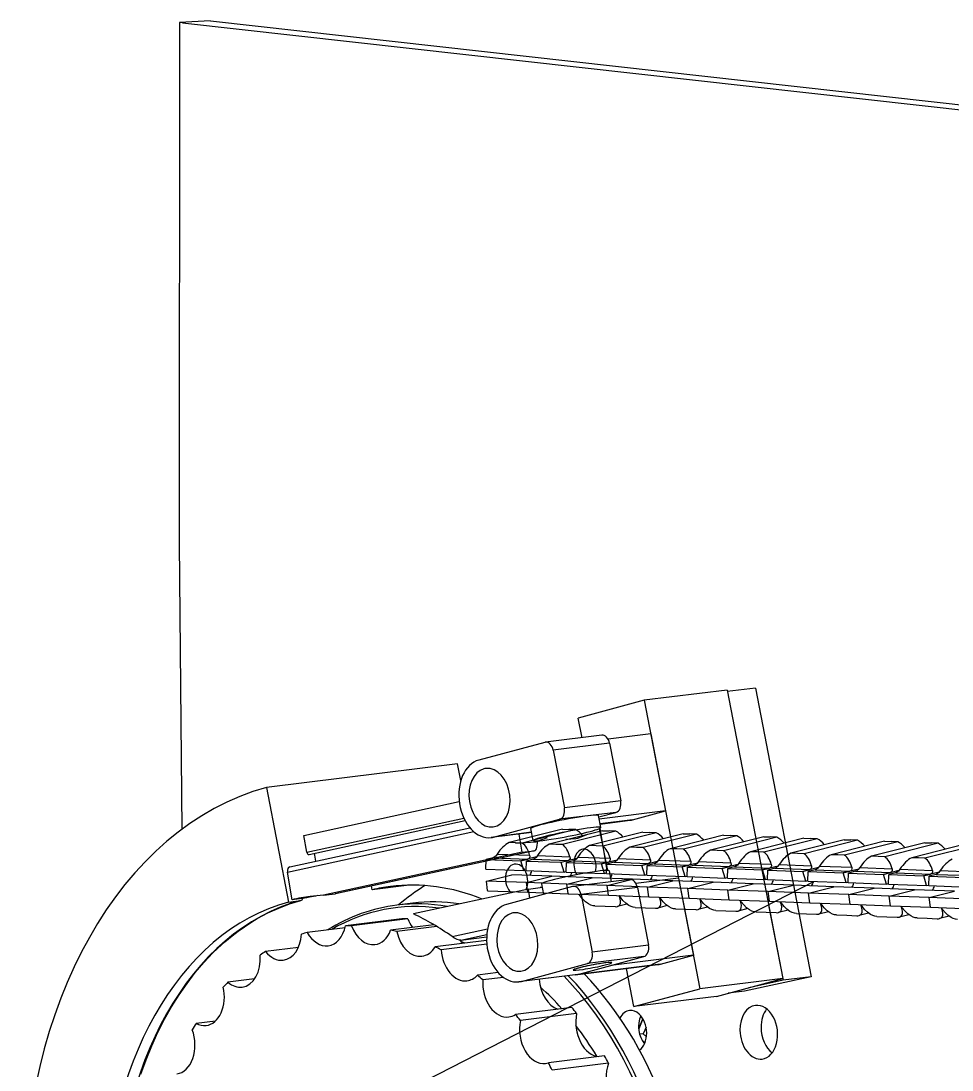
# Model space of a CAD drawing. Header units: millimetres. Extents: x -5505 to 394412, y -8522 to 584759.
# Drawn here: x 296620.9 to 296905.3, y 483780.5 to 484101.2 of the extents above; entities that cross this region are included whole.
import ezdxf

# ---------------------------------------------------------------- set-up
doc = ezdxf.new("R2010")
doc.units = ezdxf.units.MM
doc.linetypes.add('CEN', pattern=[62, 60, -1, 0, -1])
doc.layers.add('지시선', color=1, linetype='CEN', lineweight=20)
doc.styles.add('ROMANS', font='romans.shx')
doc.dimstyles.new('1004', dxfattribs={"dimscale": 50, "dimtxt": 1.8, "dimasz": 1.6, "dimexe": 1.25, "dimexo": 1, "dimtad": 1, "dimtxsty": 'ROMANS', "dimcen": 2.5, "dimclrd": 94, "dimclre": 94, "dimclrt": 151, "dimadec": 0, "dimazin": 0, "dimtfac": 1, "dimtix": 1, "dimtmove": 0, "dimatfit": 3, "dimfxl": 0, "dimarcsym": 0})

# ---------------------------------------------------------------- blocks, each defined once
blk = doc.blocks.new('c3 base')
for p, q in [((25423.451, 15152.995), (25423.268, 14914.344)), ((25437.683, 15153.684), (25423.451, 15152.995)), ((25424.874, 15152.835), (25423.451, 15152.995)), ((25412.196, 14604.578), (25713.861, 14759.437))]:
    blk.add_line(p, q)
at = {"color": 7}
for p, q in [((25424.874, 15152.835), (26404.591, 15043.084)), ((25437.683, 15153.684), (26414.261, 15044.285)), ((25423.268, 14914.344), (25424.486, 14783.273)), ((25674.172, 14847.102), (25699.663, 14714.863)), ((25687.155, 14847.996), (25712.719, 14715.692)), ((25636.301, 14842.399), (25661.792, 14710.16)), ((25550.78, 14813.277), (25463.275, 14802.411)), ((25463.275, 14802.411), (25473.422, 14749.975)), ((25480.411, 14780.518), (25551.524, 14795.962)), ((25481.717, 14772.761), (25553.658, 14788.383)), ((25482.762, 14771.762), (25554.214, 14787.278)), ((25472.848, 14763.722), (25558.206, 14782.207)), ((25473.983, 14766.121), (25556.448, 14783.98)), ((25580.405, 14772.771), (25489.349, 14753.052)), ((25585.797, 14773.441), (25494.741, 14753.722)), ((25585.9, 14773.459), (25494.817, 14753.733)), ((25583.238, 14755.925), (25530.584, 14744.522))]:
    blk.add_line(p, q, dxfattribs=at)
at = {"color": 7, "ltscale": 0.424018}
for p, q in [((25674.172, 14847.102), (25636.301, 14842.399)), ((25658.818, 14725.588), (25620.948, 14720.885)), ((25643.702, 14721.527), (25605.831, 14716.824)), ((25699.663, 14714.863), (25661.792, 14710.16))]:
    blk.add_line(p, q, dxfattribs=at)
at = {"color": 7, "ltscale": 0.143855}
blk.add_line((25687.155, 14847.996), (25674.307, 14846.401), dxfattribs=at)
at = {"color": 7, "ltscale": 0.347826}
for p, q in [((25636.301, 14842.399), (25606.069, 14834.277)), ((25580.047, 14713.622), (25610.28, 14721.744)), ((25631.56, 14702.038), (25661.792, 14710.16))]:
    blk.add_line(p, q, dxfattribs=at)
at = {"color": 7, "ltscale": 0.101947}
blk.add_line((25607.806, 14825.268), (25606.069, 14834.277), dxfattribs=at)
at = {"color": 7, "ltscale": 0.288693}
for p, q in [((25616.816, 14826.386), (25591.032, 14823.185)), ((25633.139, 14756.613), (25607.355, 14753.412))]:
    blk.add_line(p, q, dxfattribs=at)
at = {"color": 7, "ltscale": 0.21877}
for p, q in [((25639.275, 14826.971), (25619.736, 14824.544)), ((25652.021, 14760.852), (25632.481, 14758.425))]:
    blk.add_line(p, q, dxfattribs=at)
at = {"color": 7, "ltscale": 0.399034}
blk.add_line((25639.275, 14826.971), (25646.073, 14791.707), dxfattribs=at)
at = {"color": 7, "ltscale": 0.347827}
blk.add_line((25590.737, 14823.127), (25560.504, 14815.006), dxfattribs=at)
at = {"color": 7, "ltscale": 0.288691}
for p, q in [((25620.394, 14822.733), (25594.61, 14819.531)), ((25629.562, 14760.267), (25603.777, 14757.065))]:
    blk.add_line(p, q, dxfattribs=at)
at = {"color": 7, "ltscale": 0.299276}
for p, q in [((25620.394, 14822.733), (25625.492, 14796.285)), ((25607.355, 14753.412), (25612.453, 14726.964))]:
    blk.add_line(p, q, dxfattribs=at)
at = {"color": 7, "ltscale": 0.299269}
for p, q in [((25594.61, 14819.531), (25599.708, 14793.083)), ((25633.139, 14756.613), (25638.237, 14730.166))]:
    blk.add_line(p, q, dxfattribs=at)
at = {"color": 7, "ltscale": 0.086755}
blk.add_line((25552.264, 14805.612), (25550.78, 14813.277), dxfattribs=at)
at = {"color": 7, "ltscale": 0.288694}
for p, q in [((25625.492, 14796.285), (25599.708, 14793.083)), ((25636.064, 14724.946), (25610.28, 14721.744)), ((25604.651, 14716.593), (25578.866, 14713.391)), ((25603.125, 14701.66), (25577.341, 14698.458)), ((25605.313, 14698.89), (25579.529, 14695.689)), ((25618.134, 14679.467), (25592.35, 14676.265))]:
    blk.add_line(p, q, dxfattribs=at)
at = {"color": 7, "ltscale": 0.340814}
blk.add_line((25646.073, 14791.707), (25615.633, 14787.928), dxfattribs=at)
at = {"color": 7, "ltscale": 0.173914}
for p, q in [((25630.957, 14787.646), (25646.073, 14791.707)), ((25643.702, 14721.527), (25658.818, 14725.588)), ((25605.831, 14716.824), (25620.948, 14720.885))]:
    blk.add_line(p, q, dxfattribs=at)
at = {"color": 7, "ltscale": 0.347829}
for p, q in [((25567.302, 14779.742), (25597.534, 14787.863)), ((25605.831, 14716.824), (25636.064, 14724.946))]:
    blk.add_line(p, q, dxfattribs=at)
at = {"color": 7, "ltscale": 0.28869}
for p, q in [((25623.319, 14791.065), (25597.534, 14787.863)), ((25525.25, 14742.245), (25499.466, 14739.043)), ((25528.032, 14742.324), (25502.248, 14739.122)), ((25638.237, 14730.166), (25612.453, 14726.964)), ((25605.831, 14716.824), (25580.047, 14713.622)), ((25619.939, 14676.188), (25594.155, 14672.986))]:
    blk.add_line(p, q, dxfattribs=at)
at = {"color": 7, "ltscale": 0.062351}
for p, q in [((25616.372, 14784.093), (25615.31, 14789.603)), ((25585.442, 14778.13), (25584.38, 14783.641))]:
    blk.add_line(p, q, dxfattribs=at)
at = {"color": 7, "ltscale": 0.09068}
blk.add_line((25615.437, 14788.948), (25623.319, 14791.065), dxfattribs=at)
at = {"color": 7, "ltscale": 0.166962}
blk.add_line((25630.957, 14787.646), (25616.044, 14785.795), dxfattribs=at)
at = {"color": 7, "ltscale": 0.153566}
blk.add_line((25616.06, 14785.712), (25629.776, 14787.416), dxfattribs=at)
at = {"color": 7, "ltscale": 0.208356}
blk.add_line((25584.73, 14781.821), (25566.121, 14779.511), dxfattribs=at)
at = {"color": 7, "ltscale": 0.194961}
blk.add_line((25584.715, 14781.904), (25567.302, 14779.742), dxfattribs=at)
at = {"color": 7, "ltscale": 0.279817}
for p, q in [((25598.763, 14783.352), (25574.349, 14777.173)), ((25604.833, 14783.125), (25580.42, 14776.946)), ((25617.205, 14782.662), (25592.791, 14776.483)), ((25623.275, 14782.435), (25598.862, 14776.256)), ((25635.647, 14781.972), (25611.233, 14775.793)), ((25654.089, 14781.281), (25629.675, 14775.102)), ((25660.159, 14781.054), (25635.745, 14774.875)), ((25672.53, 14780.591), (25648.117, 14774.412)), ((25678.601, 14780.364), (25654.187, 14774.185)), ((25697.043, 14779.674), (25672.629, 14773.495)), ((25715.485, 14778.984), (25691.071, 14772.805)), ((25727.856, 14778.521), (25703.442, 14772.342)), ((25764.74, 14777.141), (25740.326, 14770.962)), ((25770.81, 14776.913), (25746.397, 14770.734)), ((25783.182, 14776.45), (25758.768, 14770.271))]:
    blk.add_line(p, q, dxfattribs=at)
at = {"color": 7, "ltscale": 0.033748}
for p, q in [((25598.763, 14783.352), (25601.798, 14783.238)), ((25604.833, 14783.125), (25601.798, 14783.238)), ((25617.205, 14782.662), (25620.24, 14782.548)), ((25623.275, 14782.435), (25620.24, 14782.548)), ((25635.647, 14781.972), (25638.682, 14781.858)), ((25641.717, 14781.744), (25638.682, 14781.858)), ((25577.384, 14777.059), (25574.349, 14777.173)), ((25580.42, 14776.946), (25577.384, 14777.059)), ((25654.089, 14781.281), (25657.124, 14781.168)), ((25660.159, 14781.054), (25657.124, 14781.168)), ((25672.53, 14780.591), (25675.566, 14780.478)), ((25678.601, 14780.364), (25675.566, 14780.478)), ((25690.972, 14779.901), (25694.008, 14779.788)), ((25715.485, 14778.984), (25712.449, 14779.097)), ((25727.856, 14778.521), (25730.891, 14778.407)), ((25733.927, 14778.294), (25730.891, 14778.407)), ((25746.298, 14777.831), (25749.333, 14777.717)), ((25752.368, 14777.604), (25749.333, 14777.717)), ((25764.74, 14777.141), (25767.775, 14777.027)), ((25770.81, 14776.913), (25767.775, 14777.027)), ((25595.826, 14776.369), (25592.791, 14776.483)), ((25598.862, 14776.256), (25595.826, 14776.369)), ((25617.303, 14775.565), (25614.268, 14775.679)), ((25632.71, 14774.989), (25629.675, 14775.102)), ((25635.745, 14774.875), (25632.71, 14774.989)), ((25651.152, 14774.299), (25648.117, 14774.412)), ((25654.187, 14774.185), (25651.152, 14774.299)), ((25669.594, 14773.609), (25666.559, 14773.722)), ((25672.629, 14773.495), (25669.594, 14773.609)), ((25688.036, 14772.918), (25685.001, 14773.032)), ((25691.071, 14772.805), (25688.036, 14772.918)), ((25706.478, 14772.228), (25703.442, 14772.342)), ((25724.92, 14771.538), (25721.884, 14771.652)), ((25727.955, 14771.425), (25724.92, 14771.538)), ((25743.361, 14770.848), (25740.326, 14770.962)), ((25746.397, 14770.734), (25743.361, 14770.848)), ((25764.839, 14770.044), (25761.803, 14770.158))]:
    blk.add_line(p, q, dxfattribs=at)
at = {"color": 7, "ltscale": 0.217699}
blk.add_line((25619.531, 14764.438), (25615.823, 14783.677), dxfattribs=at)
at = {"color": 7, "ltscale": 0.218022}
blk.add_line((25619.315, 14764.444), (25616.061, 14783.794), dxfattribs=at)
at = {"color": 7, "ltscale": 0.279816}
for p, q in [((25641.717, 14781.744), (25617.303, 14775.565)), ((25690.972, 14779.901), (25666.559, 14773.722)), ((25709.414, 14779.211), (25685.001, 14773.032)), ((25733.927, 14778.294), (25709.513, 14772.115)), ((25746.298, 14777.831), (25721.884, 14771.652)), ((25752.368, 14777.604), (25727.955, 14771.425)), ((25789.252, 14776.223), (25764.839, 14770.044))]:
    blk.add_line(p, q, dxfattribs=at)
at = {"color": 7, "ltscale": 0.087408}
blk.add_line((25481.717, 14772.761), (25480.411, 14780.518), dxfattribs=at)
at = {"color": 7, "ltscale": 0.05131}
for p, q in [((25577.357, 14776.868), (25581.96, 14777.244)), ((25618.33, 14748.025), (25622.944, 14747.852)), ((25632.157, 14747.507), (25636.772, 14747.335)), ((25650.599, 14746.817), (25655.213, 14746.645)), ((25673.655, 14745.954), (25678.27, 14745.782)), ((25692.097, 14745.264), (25696.712, 14745.092)), ((25724.366, 14744.057), (25728.981, 14743.884))]:
    blk.add_line(p, q, dxfattribs=at)
at = {"color": 7, "ltscale": 0.093959}
blk.add_line((25580.405, 14772.771), (25579.002, 14781.111), dxfattribs=at)
at = {"color": 7, "ltscale": 0.051311}
for p, q in [((25581.96, 14777.244), (25586.563, 14777.62)), ((25600.353, 14778.747), (25604.956, 14779.123)), ((25613.715, 14748.198), (25618.33, 14748.025)), ((25636.772, 14747.335), (25641.386, 14747.162)), ((25655.213, 14746.645), (25659.828, 14746.472)), ((25669.041, 14746.127), (25673.655, 14745.954)), ((25687.482, 14745.437), (25692.097, 14745.264)), ((25705.924, 14744.747), (25710.539, 14744.574)), ((25710.539, 14744.574), (25715.154, 14744.402)), ((25728.981, 14743.884), (25733.596, 14743.711)), ((25742.808, 14743.367), (25747.423, 14743.194)), ((25747.423, 14743.194), (25752.038, 14743.021)), ((25761.25, 14742.676), (25765.865, 14742.504)), ((25765.865, 14742.504), (25770.479, 14742.331))]:
    blk.add_line(p, q, dxfattribs=at)
at = {"color": 7, "ltscale": 0.034028}
blk.add_line((25587.05, 14774.953), (25587.487, 14777.984), dxfattribs=at)
at = {"color": 7, "ltscale": 0.050049}
for p, q in [((25591.817, 14779.399), (25587.612, 14777.783)), ((25628.373, 14748.995), (25624.006, 14747.89)), ((25646.815, 14748.305), (25642.448, 14747.199)), ((25683.698, 14746.924), (25679.332, 14745.819)), ((25702.14, 14746.234), (25697.773, 14745.129)), ((25720.582, 14745.544), (25716.215, 14744.439)), ((25739.024, 14744.854), (25734.657, 14743.749)), ((25757.466, 14744.164), (25753.099, 14743.058)), ((25775.908, 14743.474), (25771.541, 14742.368))]:
    blk.add_line(p, q, dxfattribs=at)
at = {"color": 7, "ltscale": 0.050048}
for p, q in [((25610.21, 14780.902), (25606.006, 14779.286)), ((25665.256, 14747.614), (25660.89, 14746.509))]:
    blk.add_line(p, q, dxfattribs=at)
at = {"color": 7, "ltscale": 0.033749}
for p, q in [((25697.043, 14779.674), (25694.008, 14779.788)), ((25614.268, 14775.679), (25611.233, 14775.793))]:
    blk.add_line(p, q, dxfattribs=at)
at = {"color": 7, "ltscale": 0.03375}
for p, q in [((25709.414, 14779.211), (25712.449, 14779.097)), ((25709.513, 14772.115), (25706.478, 14772.228)), ((25761.803, 14770.158), (25758.768, 14770.271))]:
    blk.add_line(p, q, dxfattribs=at)
at = {"color": 7, "ltscale": 0.040663}
blk.add_line((25485.832, 14768.687), (25485.225, 14772.296), dxfattribs=at)
at = {"color": 7, "ltscale": 0.164678}
for p, q in [((25568.972, 14771.941), (25583.783, 14771.387)), ((25587.414, 14771.251), (25602.224, 14770.697)), ((25642.739, 14769.181), (25657.55, 14768.627)), ((25661.181, 14768.491), (25675.992, 14767.936))]:
    blk.add_line(p, q, dxfattribs=at)
at = {"color": 7, "ltscale": 0.060372}
for p, q in [((25580.405, 14772.771), (25585.797, 14773.441)), ((25489.349, 14753.052), (25494.741, 14753.722)), ((25583.238, 14755.925), (25588.63, 14756.595)), ((25473.422, 14749.975), (25478.814, 14750.644))]:
    blk.add_line(p, q, dxfattribs=at)
at = {"color": 7, "ltscale": 0.048276}
for p, q in [((25563.688, 14765.057), (25563.847, 14769.399)), ((25619.013, 14762.987), (25619.173, 14767.329)), ((25637.455, 14762.297), (25637.615, 14766.639)), ((25655.897, 14761.606), (25656.057, 14765.948)), ((25674.339, 14760.916), (25674.499, 14765.258)), ((25711.223, 14759.536), (25711.382, 14763.878)), ((25729.665, 14758.846), (25729.824, 14763.188)), ((25748.107, 14758.156), (25748.266, 14762.498)), ((25766.548, 14757.466), (25766.708, 14761.807))]:
    blk.add_line(p, q, dxfattribs=at)
at = {"color": 7, "ltscale": 0.03624}
for p, q in [((25567.02, 14770.243), (25563.858, 14769.443)), ((25585.462, 14769.553), (25582.3, 14768.752)), ((25598.238, 14768.156), (25601.4, 14768.956)), ((25616.68, 14767.466), (25619.842, 14768.266)), ((25622.345, 14768.172), (25619.184, 14767.372)), ((25640.787, 14767.482), (25637.625, 14766.682)), ((25672.005, 14765.395), (25675.167, 14766.196)), ((25677.671, 14766.102), (25674.509, 14765.302)), ((25696.113, 14765.412), (25692.951, 14764.612))]:
    blk.add_line(p, q, dxfattribs=at)
at = {"color": 7, "ltscale": 0.177213}
for p, q in [((25563.858, 14769.443), (25579.796, 14768.846)), ((25582.3, 14768.752), (25598.238, 14768.156)), ((25585.462, 14769.553), (25601.4, 14768.956)), ((25603.904, 14768.863), (25619.842, 14768.266)), ((25619.184, 14767.372), (25635.122, 14766.776)), ((25637.625, 14766.682), (25653.563, 14766.086)), ((25659.229, 14766.792), (25675.167, 14766.196)), ((25674.509, 14765.302), (25690.447, 14764.705)), ((25692.951, 14764.612), (25708.889, 14764.015)), ((25711.393, 14763.921), (25727.331, 14763.325)), ((25714.555, 14764.722), (25730.493, 14764.125)), ((25729.835, 14763.231), (25745.773, 14762.635)), ((25732.997, 14764.032), (25748.935, 14763.435)), ((25748.277, 14762.541), (25764.215, 14761.945)), ((25751.439, 14763.341), (25767.377, 14762.745)), ((25769.88, 14762.651), (25785.818, 14762.055)), ((25766.718, 14761.851), (25782.656, 14761.255))]:
    blk.add_line(p, q, dxfattribs=at)
at = {"color": 7, "ltscale": 0.177214}
for p, q in [((25567.02, 14770.243), (25582.958, 14769.646)), ((25600.742, 14768.062), (25616.68, 14767.466)), ((25622.345, 14768.172), (25638.283, 14767.576)), ((25640.787, 14767.482), (25656.725, 14766.886)), ((25656.067, 14765.992), (25672.005, 14765.395)), ((25677.671, 14766.102), (25693.609, 14765.506)), ((25696.113, 14765.412), (25712.051, 14764.815))]:
    blk.add_line(p, q, dxfattribs=at)
at = {"color": 7, "ltscale": 0.036241}
for p, q in [((25579.796, 14768.846), (25582.958, 14769.646)), ((25603.904, 14768.863), (25600.742, 14768.062)), ((25635.122, 14766.776), (25638.283, 14767.576)), ((25653.563, 14766.086), (25656.725, 14766.886)), ((25659.229, 14766.792), (25656.067, 14765.992)), ((25690.447, 14764.705), (25693.609, 14765.506)), ((25708.889, 14764.015), (25712.051, 14764.815)), ((25714.555, 14764.722), (25711.393, 14763.921)), ((25727.331, 14763.325), (25730.493, 14764.125)), ((25751.439, 14763.341), (25748.277, 14762.541)), ((25764.215, 14761.945), (25767.377, 14762.745)), ((25769.88, 14762.651), (25766.718, 14761.851))]:
    blk.add_line(p, q, dxfattribs=at)
at = {"color": 7, "ltscale": 0.081588}
for p, q in [((25586.937, 14770.603), (25579.818, 14768.801)), ((25605.379, 14769.913), (25598.26, 14768.111)), ((25623.821, 14769.223), (25616.702, 14767.421)), ((25642.263, 14768.533), (25635.144, 14766.731)), ((25660.704, 14767.842), (25653.586, 14766.041)), ((25679.146, 14767.152), (25672.028, 14765.351))]:
    blk.add_line(p, q, dxfattribs=at)
at = {"color": 7, "ltscale": 0.05114}
for p, q in [((25581.173, 14764.403), (25579.818, 14768.801)), ((25636.499, 14762.332), (25635.144, 14766.731)), ((25654.941, 14761.642), (25653.586, 14766.041)), ((25673.383, 14760.952), (25672.028, 14765.351)), ((25691.825, 14760.262), (25690.47, 14764.661)), ((25728.709, 14758.882), (25727.353, 14763.28)), ((25747.15, 14758.192), (25745.795, 14762.59)), ((25765.592, 14757.501), (25764.237, 14761.9))]:
    blk.add_line(p, q, dxfattribs=at)
at = {"color": 7, "ltscale": 0.048275}
for p, q in [((25582.13, 14764.367), (25582.289, 14768.709)), ((25600.572, 14763.677), (25600.731, 14768.019)), ((25692.781, 14760.226), (25692.941, 14764.568))]:
    blk.add_line(p, q, dxfattribs=at)
at = {"color": 7, "ltscale": 0.051139}
for p, q in [((25599.615, 14763.713), (25598.26, 14768.111)), ((25618.057, 14763.023), (25616.702, 14767.421)), ((25710.267, 14759.572), (25708.912, 14763.97))]:
    blk.add_line(p, q, dxfattribs=at)
at = {"color": 7, "ltscale": 0.164677}
for p, q in [((25605.856, 14770.561), (25620.666, 14770.007)), ((25624.298, 14769.871), (25639.108, 14769.317)), ((25679.623, 14767.801), (25694.434, 14767.246)), ((25698.065, 14767.11), (25712.876, 14766.556)), ((25734.949, 14765.73), (25749.759, 14765.176)), ((25753.391, 14765.04), (25768.201, 14764.486)), ((25771.833, 14764.35), (25786.643, 14763.796))]:
    blk.add_line(p, q, dxfattribs=at)
at = {"color": 7, "ltscale": 0.142853}
blk.add_line((25474.98, 14751.043), (25472.848, 14763.722), dxfattribs=at)
at = {"color": 7, "ltscale": 0.194421}
for p, q in [((25563.688, 14765.057), (25581.173, 14764.403)), ((25582.13, 14764.367), (25599.615, 14763.713)), ((25637.455, 14762.297), (25654.941, 14761.642)), ((25692.781, 14760.226), (25710.267, 14759.572))]:
    blk.add_line(p, q, dxfattribs=at)
at = {"color": 7, "ltscale": 0.132965}
for p, q in [((25563.964, 14759.557), (25575.565, 14762.493)), ((25619.29, 14757.487), (25630.891, 14760.423)), ((25619.29, 14757.487), (25630.891, 14760.423)), ((25766.825, 14751.966), (25778.426, 14754.902)), ((25766.825, 14751.966), (25778.426, 14754.902))]:
    blk.add_line(p, q, dxfattribs=at)
at = {"color": 7, "ltscale": 0.205053}
for p, q in [((25594.007, 14761.803), (25575.565, 14762.493)), ((25582.406, 14758.867), (25563.964, 14759.557)), ((25600.848, 14758.177), (25582.406, 14758.867)), ((25612.449, 14761.113), (25594.007, 14761.803)), ((25619.29, 14757.487), (25600.848, 14758.177)), ((25630.891, 14760.423), (25612.449, 14761.113)), ((25637.732, 14756.797), (25619.29, 14757.487)), ((25649.333, 14759.733), (25630.891, 14760.423)), ((25667.775, 14759.043), (25649.333, 14759.733)), ((25686.217, 14758.352), (25667.775, 14759.043)), ((25704.659, 14757.662), (25686.217, 14758.352)), ((25656.174, 14756.106), (25637.732, 14756.797)), ((25674.616, 14755.416), (25656.174, 14756.106)), ((25693.058, 14754.726), (25674.616, 14755.416)), ((25729.941, 14753.346), (25711.5, 14754.036)), ((25741.542, 14756.282), (25723.1, 14756.972)), ((25748.383, 14752.656), (25729.941, 14753.346)), ((25759.984, 14755.592), (25741.542, 14756.282)), ((25766.825, 14751.966), (25748.383, 14752.656))]:
    blk.add_line(p, q, dxfattribs=at)
at = {"color": 7, "ltscale": 0.011078}
blk.add_line((25581.173, 14764.403), (25582.14, 14764.647), dxfattribs=at)
at = {"color": 7, "ltscale": 0.011077}
for p, q in [((25599.615, 14763.713), (25600.582, 14763.957)), ((25618.057, 14763.023), (25619.024, 14763.267)), ((25636.499, 14762.332), (25637.466, 14762.577)), ((25654.941, 14761.642), (25655.907, 14761.887)), ((25673.383, 14760.952), (25674.349, 14761.197)), ((25691.825, 14760.262), (25692.791, 14760.507)), ((25710.267, 14759.572), (25711.233, 14759.816)), ((25728.709, 14758.882), (25729.675, 14759.126)), ((25747.15, 14758.192), (25748.117, 14758.436)), ((25765.592, 14757.501), (25766.559, 14757.746))]:
    blk.add_line(p, q, dxfattribs=at)
at = {"color": 7, "ltscale": 0.194422}
for p, q in [((25600.572, 14763.677), (25618.057, 14763.023)), ((25619.013, 14762.987), (25636.499, 14762.332)), ((25655.897, 14761.606), (25673.383, 14760.952)), ((25674.339, 14760.916), (25691.825, 14760.262)), ((25711.223, 14759.536), (25728.709, 14758.882)), ((25729.665, 14758.846), (25747.15, 14758.192)), ((25748.107, 14758.156), (25765.592, 14757.501)), ((25766.548, 14757.466), (25784.034, 14756.811))]:
    blk.add_line(p, q, dxfattribs=at)
at = {"color": 7, "ltscale": 0.056937}
blk.add_line((25620.196, 14764.256), (25621.166, 14759.225), dxfattribs=at)
at = {"color": 7, "ltscale": 0.081587}
for p, q in [((25697.588, 14766.462), (25690.47, 14764.661)), ((25716.03, 14765.772), (25708.912, 14763.97)), ((25752.914, 14764.392), (25745.795, 14762.59))]:
    blk.add_line(p, q, dxfattribs=at)
at = {"color": 7, "ltscale": 0.164679}
blk.add_line((25716.507, 14766.42), (25731.318, 14765.866), dxfattribs=at)
at = {"color": 7, "ltscale": 0.081589}
for p, q in [((25734.472, 14765.082), (25727.353, 14763.28)), ((25771.356, 14763.702), (25764.237, 14761.9))]:
    blk.add_line(p, q, dxfattribs=at)
at = {"color": 7, "ltscale": 0.036239}
for p, q in [((25732.997, 14764.032), (25729.835, 14763.231)), ((25745.773, 14762.635), (25748.935, 14763.435))]:
    blk.add_line(p, q, dxfattribs=at)
at = {"color": 7, "ltscale": 0.188384}
blk.add_line((25528.548, 14757.695), (25511.723, 14755.606), dxfattribs=at)
at = {"color": 7, "ltscale": 0.049085}
for p, q in [((25564.563, 14755.18), (25563.964, 14759.557)), ((25583.005, 14754.49), (25582.406, 14758.867)), ((25583.005, 14754.49), (25582.406, 14758.867)), ((25601.447, 14753.8), (25600.848, 14758.177)), ((25601.447, 14753.8), (25600.848, 14758.177)), ((25619.889, 14753.11), (25619.29, 14757.487)), ((25619.889, 14753.11), (25619.29, 14757.487)), ((25638.331, 14752.42), (25637.732, 14756.797)), ((25638.331, 14752.42), (25637.732, 14756.797)), ((25656.773, 14751.73), (25656.174, 14756.106)), ((25656.773, 14751.73), (25656.174, 14756.106)), ((25693.656, 14750.349), (25693.058, 14754.726)), ((25693.656, 14750.349), (25693.058, 14754.726)), ((25730.54, 14748.969), (25729.941, 14753.346)), ((25730.54, 14748.969), (25729.941, 14753.346)), ((25748.982, 14748.279), (25748.383, 14752.656)), ((25748.982, 14748.279), (25748.383, 14752.656)), ((25767.424, 14747.589), (25766.825, 14751.966)), ((25767.424, 14747.589), (25766.825, 14751.966))]:
    blk.add_line(p, q, dxfattribs=at)
at = {"color": 7, "ltscale": 0.132964}
for p, q in [((25582.406, 14758.867), (25594.007, 14761.803)), ((25582.406, 14758.867), (25594.007, 14761.803)), ((25600.848, 14758.177), (25612.449, 14761.113)), ((25600.848, 14758.177), (25612.449, 14761.113)), ((25637.732, 14756.797), (25649.333, 14759.733)), ((25637.732, 14756.797), (25649.333, 14759.733)), ((25656.174, 14756.106), (25667.775, 14759.043)), ((25656.174, 14756.106), (25667.775, 14759.043)), ((25674.616, 14755.416), (25686.217, 14758.352)), ((25674.616, 14755.416), (25686.217, 14758.352)), ((25693.058, 14754.726), (25704.659, 14757.662)), ((25693.058, 14754.726), (25704.659, 14757.662)), ((25711.5, 14754.036), (25723.1, 14756.972)), ((25711.5, 14754.036), (25723.1, 14756.972)), ((25729.941, 14753.346), (25741.542, 14756.282)), ((25729.941, 14753.346), (25741.542, 14756.282)), ((25748.383, 14752.656), (25759.984, 14755.592)), ((25748.383, 14752.656), (25759.984, 14755.592))]:
    blk.add_line(p, q, dxfattribs=at)
at = {"color": 7, "ltscale": 0.054942}
blk.add_line((25589.266, 14758.295), (25590.201, 14753.439), dxfattribs=at)
at = {"color": 7, "ltscale": 0.399035}
blk.add_line((25652.021, 14760.852), (25658.818, 14725.588), dxfattribs=at)
at = {"color": 7, "ltscale": 0.205054}
for p, q in [((25723.1, 14756.972), (25704.659, 14757.662)), ((25711.5, 14754.036), (25693.058, 14754.726)), ((25778.426, 14754.902), (25759.984, 14755.592)), ((25785.267, 14751.275), (25766.825, 14751.966))]:
    blk.add_line(p, q, dxfattribs=at)
at = {"color": 7, "ltscale": 0.000851982}
blk.add_line((25494.741, 14753.722), (25494.817, 14753.733), dxfattribs=at)
at = {"color": 7, "ltscale": 0.019447}
blk.add_line((25511.723, 14755.606), (25511.432, 14757.332), dxfattribs=at)
at = {"color": 7, "ltscale": 0.205095}
for p, q in [((25564.566, 14755.143), (25583.012, 14754.452)), ((25601.45, 14753.762), (25619.896, 14753.072)), ((25619.892, 14753.072), (25638.338, 14752.382)), ((25675.218, 14751.002), (25693.663, 14750.312)), ((25693.66, 14750.312), (25712.105, 14749.621))]:
    blk.add_line(p, q, dxfattribs=at)
at = {"color": 7, "ltscale": 0.347828}
blk.add_line((25603.482, 14757.008), (25573.25, 14748.885), dxfattribs=at)
at = {"color": 7, "ltscale": 0.205094}
for p, q in [((25583.008, 14754.453), (25601.454, 14753.762)), ((25638.334, 14752.382), (25656.779, 14751.692)), ((25656.776, 14751.692), (25675.221, 14751.002)), ((25712.101, 14749.622), (25730.547, 14748.931)), ((25730.543, 14748.931), (25748.989, 14748.241)), ((25748.985, 14748.241), (25767.431, 14747.551)), ((25767.427, 14747.551), (25785.873, 14746.861))]:
    blk.add_line(p, q, dxfattribs=at)
at = {"color": 7, "ltscale": 0.046964}
blk.add_line((25583.939, 14751.757), (25583.238, 14755.925), dxfattribs=at)
at = {"color": 7, "ltscale": 0.049084}
for p, q in [((25675.214, 14751.039), (25674.616, 14755.416)), ((25675.214, 14751.039), (25674.616, 14755.416)), ((25712.098, 14749.659), (25711.5, 14754.036)), ((25712.098, 14749.659), (25711.5, 14754.036))]:
    blk.add_line(p, q, dxfattribs=at)
at = {"color": 7, "ltscale": 0.075785}
blk.add_line((25481.749, 14751.884), (25474.98, 14751.043), dxfattribs=at)
at = {"color": 7, "ltscale": 0.081194}
blk.add_line((25530.241, 14749.426), (25522.989, 14748.526), dxfattribs=at)
at = {"color": 7, "ltscale": 0.381731}
blk.add_line((25693.309, 14747.822), (25699.827, 14714.091), dxfattribs=at)
at = {"color": 7, "ltscale": 0.19376}
blk.add_line((25499.266, 14738.191), (25481.96, 14736.041), dxfattribs=at)
at = {"color": 7, "ltscale": 0.221418}
blk.add_line((25539.919, 14739.573), (25520.143, 14737.117), dxfattribs=at)
at = {"color": 7, "ltscale": 0.206305}
blk.add_line((25541.359, 14738.703), (25522.933, 14736.415), dxfattribs=at)
at = {"color": 7, "ltscale": 0.185214}
blk.add_line((25548.257, 14734.106), (25564.549, 14737.634), dxfattribs=at)
at = {"color": 7, "ltscale": 0.135374}
blk.add_line((25552.277, 14732.53), (25564.185, 14735.109), dxfattribs=at)
at = {"color": 7, "ltscale": 0.132502}
blk.add_line((25552.277, 14732.53), (25564.111, 14734), dxfattribs=at)
at = {"color": 7, "ltscale": 0.168268}
blk.add_line((25477.878, 14729.159), (25462.849, 14727.293), dxfattribs=at)
at = {"color": 7, "ltscale": 0.263799}
blk.add_line((25564.092, 14732.406), (25540.531, 14729.48), dxfattribs=at)
at = {"color": 7, "ltscale": 0.234761}
blk.add_line((25564.188, 14730.628), (25543.22, 14728.023), dxfattribs=at)
at = {"color": 7, "ltscale": 0.424014}
for p, q in [((25604.651, 14716.593), (25642.521, 14721.296)), ((25669.43, 14706.741), (25631.56, 14702.038))]:
    blk.add_line(p, q, dxfattribs=at)
at = {"color": 7, "ltscale": 0.197777}
blk.add_line((25631.56, 14702.038), (25628.19, 14719.516), dxfattribs=at)
at = {"color": 7, "ltscale": 0.136323}
blk.add_line((25457.825, 14714.722), (25445.65, 14713.211), dxfattribs=at)
at = {"color": 7, "ltscale": 0.107057}
blk.add_line((25569.406, 14717.614), (25559.844, 14716.427), dxfattribs=at)
at = {"color": 7, "ltscale": 0.10563}
blk.add_line((25571.765, 14715.444), (25562.33, 14714.272), dxfattribs=at)
at = {"color": 7, "ltscale": 0.347831}
blk.add_line((25669.43, 14706.741), (25699.663, 14714.863), dxfattribs=at)
at = {"color": 7, "ltscale": 0.347022}
blk.add_line((25712.719, 14715.692), (25682.195, 14709.081), dxfattribs=at)
at = {"color": 7, "ltscale": 0.144344}
blk.add_line((25712.719, 14715.692), (25699.827, 14714.091), dxfattribs=at)
at = {"color": 7, "ltscale": 0.178125}
blk.add_line((25699.827, 14714.091), (25684.159, 14710.698), dxfattribs=at)
at = {"color": 7, "ltscale": 0.08438}
blk.add_line((25682.195, 14709.081), (25674.658, 14708.146), dxfattribs=at)
at = {"color": 7, "ltscale": 0.099129}
blk.add_line((25439.876, 14695.436), (25431.023, 14694.337), dxfattribs=at)
at = {"color": 7, "ltscale": 0.055462}
blk.add_line((25633.739, 14691.867), (25635.668, 14696.471), dxfattribs=at)
at = {"color": 7, "ltscale": 0.055529}
blk.add_line((25635.672, 14696.466), (25633.74, 14691.856), dxfattribs=at)
at = {"color": 7, "ltscale": 0.036569}
blk.add_line((25637.111, 14692.61), (25635.839, 14689.574), dxfattribs=at)
at = {"color": 7, "ltscale": 0.018866}
blk.add_line((25635.839, 14689.574), (25634.154, 14689.365), dxfattribs=at)
at = {"color": 7, "ltscale": 0.022289}
blk.add_line((25636.572, 14685.482), (25635.105, 14686.851), dxfattribs=at)
at = {"color": 7, "ltscale": 0.022281}
blk.add_line((25635.106, 14686.849), (25636.572, 14685.481), dxfattribs=at)
at = {"color": 7, "ltscale": 0.021834}
blk.add_line((25637.276, 14688.233), (25635.839, 14689.574), dxfattribs=at)
at = {"color": 7}
for points in [[(25568.972, 14771.941), (25568.258, 14771.034), (25567.595, 14770.495), (25567.02, 14770.243)], [(25583.783, 14771.387), (25583.832, 14770.675), (25583.652, 14770.151), (25583.269, 14769.774), (25582.958, 14769.646)], [(25587.414, 14771.251), (25586.7, 14770.344), (25586.037, 14769.805), (25585.462, 14769.553)], [(25602.224, 14770.697), (25602.274, 14769.984), (25602.094, 14769.461), (25601.711, 14769.083), (25601.4, 14768.956)], [(25605.856, 14770.561), (25605.142, 14769.654), (25604.479, 14769.115), (25603.904, 14768.863)], [(25620.666, 14770.007), (25620.716, 14769.294), (25620.536, 14768.771), (25620.153, 14768.393), (25619.842, 14768.266)], [(25624.298, 14769.871), (25623.583, 14768.964), (25622.921, 14768.425), (25622.345, 14768.172)], [(25639.108, 14769.317), (25639.158, 14768.604), (25638.978, 14768.081), (25638.595, 14767.703), (25638.283, 14767.576)], [(25642.739, 14769.181), (25642.025, 14768.273), (25641.363, 14767.735), (25640.787, 14767.482)], [(25657.55, 14768.627), (25657.6, 14767.914), (25657.42, 14767.391), (25657.037, 14767.013), (25656.725, 14766.886)], [(25661.181, 14768.491), (25660.467, 14767.583), (25659.805, 14767.045), (25659.229, 14766.792)], [(25675.992, 14767.936), (25676.042, 14767.224), (25675.862, 14766.7), (25675.479, 14766.323), (25675.167, 14766.196)], [(25679.623, 14767.801), (25678.909, 14766.893), (25678.246, 14766.354), (25677.671, 14766.102)], [(25694.434, 14767.246), (25694.483, 14766.534), (25694.303, 14766.01), (25693.921, 14765.633), (25693.609, 14765.506)], [(25698.065, 14767.11), (25697.351, 14766.203), (25696.688, 14765.664), (25696.113, 14765.412)], [(25712.876, 14766.556), (25712.925, 14765.844), (25712.745, 14765.32), (25712.363, 14764.943), (25712.051, 14764.815)], [(25716.507, 14766.42), (25715.793, 14765.513), (25715.13, 14764.974), (25714.555, 14764.722)], [(25731.318, 14765.866), (25731.367, 14765.153), (25731.187, 14764.63), (25730.804, 14764.252), (25730.493, 14764.125)], [(25734.949, 14765.73), (25734.235, 14764.823), (25733.572, 14764.284), (25732.997, 14764.032)], [(25749.759, 14765.176), (25749.809, 14764.463), (25749.629, 14763.94), (25749.246, 14763.562), (25748.935, 14763.435)], [(25753.391, 14765.04), (25752.677, 14764.133), (25752.014, 14763.594), (25751.439, 14763.341)], [(25768.201, 14764.486), (25768.251, 14763.773), (25768.071, 14763.25), (25767.688, 14762.872), (25767.377, 14762.745)], [(25771.833, 14764.35), (25771.118, 14763.442), (25770.456, 14762.904), (25769.88, 14762.651)], [(25613.715, 14748.198), (25612.823, 14748.26), (25611.828, 14748.571), (25610.779, 14749.11), (25609.378, 14750.126), (25608.066, 14751.396), (25606.916, 14752.828), (25606.421, 14753.578)], [(25624.006, 14747.89), (25624.67, 14748.205), (25625.139, 14748.751), (25625.398, 14749.494), (25625.45, 14750.395), (25625.3, 14751.413), (25624.811, 14752.888)], [(25632.157, 14747.507), (25631.265, 14747.57), (25630.27, 14747.88), (25629.22, 14748.42), (25627.82, 14749.436), (25626.508, 14750.706), (25625.358, 14752.138), (25624.863, 14752.888)], [(25405.796, 14671.09), (25408.172, 14677.694), (25410.772, 14684.1), (25413.588, 14690.293), (25416.615, 14696.26), (25419.846, 14701.988), (25423.273, 14707.465), (25426.887, 14712.677), (25430.681, 14717.615), (25434.646, 14722.268), (25438.772, 14726.625), (25440.893, 14728.69), (25444.181, 14731.677), (25447.55, 14734.482), (25450.362, 14736.64), (25453.222, 14738.673), (25456.129, 14740.58), (25459.08, 14742.358), (25463.919, 14744.951), (25468.855, 14747.205), (25473.877, 14749.114), (25478.975, 14750.676)], [(25642.448, 14747.199), (25643.112, 14747.515), (25643.58, 14748.061), (25643.84, 14748.804), (25643.891, 14749.704), (25643.742, 14750.723), (25643.252, 14752.198)], [(25650.599, 14746.817), (25649.707, 14746.879), (25648.712, 14747.19), (25647.662, 14747.729), (25646.262, 14748.745), (25644.95, 14750.016), (25643.8, 14751.448), (25643.305, 14752.198)], [(25660.89, 14746.509), (25661.554, 14746.824), (25662.022, 14747.371), (25662.282, 14748.114), (25662.333, 14749.014), (25662.184, 14750.033), (25661.694, 14751.508)], [(25669.041, 14746.127), (25668.149, 14746.189), (25667.154, 14746.5), (25666.104, 14747.039), (25664.704, 14748.055), (25663.392, 14749.326), (25662.242, 14750.758), (25661.747, 14751.507)], [(25679.332, 14745.819), (25679.996, 14746.134), (25680.464, 14746.68), (25680.724, 14747.423), (25680.775, 14748.324), (25680.626, 14749.343), (25680.136, 14750.818)], [(25687.482, 14745.437), (25686.591, 14745.499), (25685.595, 14745.81), (25684.546, 14746.349), (25683.146, 14747.365), (25681.833, 14748.636), (25680.684, 14750.068), (25680.189, 14750.817)], [(25697.773, 14745.129), (25698.438, 14745.444), (25698.906, 14745.99), (25699.166, 14746.733), (25699.217, 14747.634), (25699.067, 14748.652), (25698.578, 14750.127)], [(25705.924, 14744.747), (25705.033, 14744.809), (25704.037, 14745.12), (25702.988, 14745.659), (25701.588, 14746.675), (25700.275, 14747.945), (25699.126, 14749.378), (25698.631, 14750.127)], [(25716.215, 14744.439), (25716.88, 14744.754), (25717.348, 14745.3), (25717.608, 14746.043), (25717.659, 14746.944), (25717.509, 14747.962), (25717.02, 14749.437)], [(25724.366, 14744.057), (25723.474, 14744.119), (25722.479, 14744.43), (25721.43, 14744.969), (25720.03, 14745.985), (25718.717, 14747.255), (25717.568, 14748.688), (25717.072, 14749.437)], [(25734.657, 14743.749), (25735.322, 14744.064), (25735.79, 14744.61), (25736.05, 14745.353), (25736.101, 14746.254), (25735.951, 14747.272), (25735.462, 14748.747)], [(25742.808, 14743.367), (25741.916, 14743.429), (25740.921, 14743.74), (25739.872, 14744.279), (25738.472, 14745.295), (25737.159, 14746.565), (25736.009, 14747.997), (25735.514, 14748.747)], [(25753.099, 14743.059), (25753.764, 14743.374), (25754.232, 14743.92), (25754.492, 14744.663), (25754.543, 14745.564), (25754.393, 14746.582), (25753.904, 14748.057)], [(25761.25, 14742.676), (25760.358, 14742.739), (25759.363, 14743.049), (25758.314, 14743.589), (25756.913, 14744.604), (25755.601, 14745.875), (25754.451, 14747.307), (25753.956, 14748.057)], [(25771.541, 14742.368), (25772.205, 14742.684), (25772.674, 14743.23), (25772.933, 14743.973), (25772.985, 14744.873), (25772.835, 14745.892), (25772.346, 14747.367)], [(25779.692, 14741.986), (25778.8, 14742.048), (25777.805, 14742.359), (25776.756, 14742.898), (25775.355, 14743.914), (25774.043, 14745.185), (25772.893, 14746.617), (25772.398, 14747.367)], [(25552.277, 14732.53), (25551.62, 14732.563), (25550.59, 14732.854), (25549.135, 14733.544), (25548.257, 14734.106)]]:
    blk.add_lwpolyline(points, dxfattribs=at)
for centre, radius, start, end in [((25586.677, 14780.383), 2.765, 267.63661, 289.78635), ((25605.07, 14781.887), 2.765, 267.63661, 289.78635), ((25500.188, 14673.111), 80.901, 99.58641, 102.23523), ((25478.671, 14751.801), 1.166, 277.06612, 285.11294), ((25500.945, 14669.521), 84.57, 102.22154, 103.11992), ((25623.386, 14750.582), 2.765, 260.82069, 282.97043), ((25641.828, 14749.892), 2.765, 260.82069, 282.97043), ((25660.269, 14749.202), 2.765, 260.82069, 282.97043), ((25678.711, 14748.512), 2.765, 260.82069, 282.97043), ((25697.153, 14747.822), 2.765, 260.82069, 282.97043), ((25715.595, 14747.132), 2.765, 260.82069, 282.97043), ((25734.037, 14746.442), 2.765, 260.82069, 282.97043), ((25752.479, 14745.752), 2.765, 260.82069, 282.97043), ((25770.921, 14745.061), 2.765, 260.82069, 282.97043)]:
    blk.add_arc(centre, radius, start, end, dxfattribs=at)
for centre, major_axis, ratio, start_param, end_param in [((25617.371, 14821.921), (-0.555, 4.466), 0.6921744, 4.8088493, 6.2831798), ((25591.586, 14818.719), (-0.555, 4.466), 0.6921744, 6.2831798, 6.3796458), ((25591.586, 14818.719), (-0.555, 4.466), 0.6921744, 4.8088493, 6.2831798), ((25563.903, 14797.374), (-2.218, 17.863), 0.6921744, 0.0964604, 3.1415873), ((25565.415, 14797.78), (-1.664, 13.397), 0.6921744, 0.0964604, 3.1415873), ((25565.415, 14797.78), (-1.664, 13.397), 0.6921744, 0.0964604, 3.1415873), ((25565.415, 14797.78), (-1.664, 13.397), 0.6921744, 6.2831798, 6.3796458), ((25565.415, 14797.78), (-1.664, 13.397), 0.6921744, 6.2831798, 6.3796458), ((25565.415, 14797.78), (-1.664, 13.397), 0.6921744, 3.1415873, 6.2831798), ((25565.415, 14797.78), (-1.664, 13.397), 0.6921744, 3.1415873, 6.2831798), ((25504.85, 14587.564), (27.035, -217.703), 0.6921744, 3.2390842, 4.5480809), ((25622.469, 14795.473), (-0.555, 4.466), 0.6921744, 3.2380531, 4.8088493), ((25596.685, 14792.272), (-0.555, 4.466), 0.6921744, 3.2380531, 4.8088493), ((25599.845, 14786.621), (15.465, 2.981), 0.0695105, 0, 3.1415927), ((25627.558, 14805.278), (-2.218, 17.863), 0.6921744, 3.1415873, 3.2380531), ((25600.907, 14781.112), (15.465, 2.981), 0.0695105, 0, 3.1415927), ((25600.907, 14781.112), (15.465, 2.981), 0.0695105, 4.3693161, 6.2831855), ((25603.64, 14769.774), (-3.566, 14.091), 0.6191407, 5.3946624, 5.7681308), ((25622.082, 14769.084), (-3.566, 14.091), 0.6191407, 5.3946624, 5.7681308), ((25640.523, 14768.394), (-3.566, 14.091), 0.6191407, 5.3946624, 5.7681308), ((25563.903, 14797.374), (-2.218, 17.863), 0.6921744, 3.1415873, 3.2380531), ((25574.654, 14762.442), (-4.045, -15.309), 0.5731691, 3.6050639, 4.2022119), ((25574.657, 14762.442), (-4.041, -15.309), 0.5732109, 2.3368659, 2.9340141), ((25600.907, 14781.112), (15.465, 2.981), 0.0695105, 3.1415927, 4.3693161), ((25658.965, 14767.704), (-3.566, 14.091), 0.6191407, 5.3946624, 5.7681308), ((25677.407, 14767.014), (-3.566, 14.091), 0.6191407, 5.3946624, 5.7681308), ((25695.849, 14766.324), (-3.566, 14.091), 0.6191407, 5.3946624, 5.7681308), ((25714.291, 14765.634), (-3.566, 14.091), 0.6191407, 5.3946624, 5.7681308), ((25732.733, 14764.943), (-3.566, 14.091), 0.6191407, 5.3946624, 5.7681308), ((25751.175, 14764.253), (-3.566, 14.091), 0.6191407, 5.3946624, 5.7681308), ((25769.617, 14763.563), (-3.566, 14.091), 0.6191407, 5.3946624, 5.7681308), ((25482.523, 14772.861), (0.239, -1.099), 0.7203173, 4.6472664, 6.2832794), ((25585.424, 14775.657), (0.476, -2.199), 0.7203352, 6.2184753, 6.283185), ((25585.424, 14775.657), (0.476, -2.199), 0.7203352, 6.283185, 7.3768611), ((25593.096, 14761.752), (-4.045, -15.309), 0.5731691, 3.6050639, 4.2022119), ((25593.099, 14761.752), (-4.041, -15.309), 0.5732109, 2.3368659, 2.9340141), ((25609.107, 14766.863), (-0.901, 7.257), 0.6921744, 6.2830849, 8.4103737), ((25611.538, 14761.062), (-4.045, -15.309), 0.5731691, 3.6050639, 4.2022119), ((25609.107, 14766.863), (-0.901, 7.257), 0.6921744, 4.2135282, 6.2830849), ((25611.541, 14761.062), (-4.041, -15.309), 0.5732109, 2.3368659, 2.9340141), ((25629.98, 14760.372), (-4.045, -15.309), 0.5731691, 3.6050639, 4.2022119), ((25629.983, 14760.372), (-4.041, -15.309), 0.5732109, 2.3368659, 2.9340141), ((25648.421, 14759.682), (-4.045, -15.309), 0.5731691, 3.6050639, 4.2022119), ((25648.424, 14759.682), (-4.041, -15.309), 0.5732109, 2.3368659, 2.9340141), ((25666.863, 14758.992), (-4.045, -15.309), 0.5731691, 3.6050639, 4.2022119), ((25666.866, 14758.992), (-4.041, -15.309), 0.5732109, 2.3368659, 2.9340141), ((25685.305, 14758.302), (-4.045, -15.309), 0.5731691, 3.6050639, 4.2022119), ((25685.308, 14758.301), (-4.041, -15.309), 0.5732109, 2.3368659, 2.9340141), ((25703.747, 14757.611), (-4.045, -15.309), 0.5731691, 3.6050639, 4.2022119), ((25703.75, 14757.611), (-4.041, -15.309), 0.5732109, 2.3368659, 2.9340141), ((25572.808, 14761.971), (-3.566, 14.091), 0.6191407, 0.8639833, 0.8675619), ((25577.838, 14760.091), (-0.901, 7.257), 0.6921744, 0.062187, 2.4290507), ((25577.838, 14760.091), (-0.901, 7.257), 0.6921744, 6.2830849, 6.3453722), ((25577.838, 14760.091), (-0.901, 7.257), 0.6921744, 3.9781451, 6.2830849), ((25572.808, 14761.971), (-3.566, 14.091), 0.6191407, 5.0563521, 5.0599308), ((25591.25, 14761.281), (-3.566, 14.091), 0.6191407, 0.8639833, 0.8675619), ((25591.25, 14761.281), (-3.566, 14.091), 0.6191407, 5.0563521, 5.0599308), ((25609.692, 14760.591), (-3.566, 14.091), 0.6191407, 0.8639833, 0.8675619), ((25609.692, 14760.591), (-3.566, 14.091), 0.6191407, 5.0563521, 5.0599308), ((25628.134, 14759.901), (-3.566, 14.091), 0.6191407, 0.8639833, 0.8675619), ((25722.189, 14756.921), (-4.045, -15.309), 0.5731691, 3.6050639, 4.2022119), ((25722.192, 14756.921), (-4.041, -15.309), 0.5732109, 2.3368659, 2.9340141), ((25740.631, 14756.231), (-4.045, -15.309), 0.5731691, 3.6050639, 4.2022119), ((25740.634, 14756.231), (-4.041, -15.309), 0.5732109, 2.3368659, 2.9340141), ((25759.073, 14755.541), (-4.045, -15.309), 0.5731691, 3.6050639, 4.2022119), ((25759.076, 14755.541), (-4.041, -15.309), 0.5732109, 2.3368659, 2.9340141), ((25777.515, 14754.851), (-4.045, -15.309), 0.5731691, 3.6050639, 4.2022119), ((25474.459, 14763.922), (0.476, -2.199), 0.7203352, 3.1416879, 4.6476789), ((25579.859, 14766.435), (-0.252, -6.745), 0.772644, 0.9181742, 1.2729009), ((25604.731, 14761.276), (-15.465, -2.981), 0.0695105, 3.1415048, 5.5163598), ((25598.301, 14765.744), (-0.252, -6.745), 0.772644, 0.9181742, 1.2729009), ((25598.301, 14765.744), (-0.252, -6.745), 0.772644, 0.9181742, 1.2729009), ((25616.743, 14765.054), (-0.252, -6.745), 0.772644, 0.9181742, 1.2729009), ((25616.743, 14765.054), (-0.252, -6.745), 0.772644, 0.9181742, 1.2729009), ((25628.134, 14759.901), (-3.566, 14.091), 0.6191407, 5.0563521, 5.0599308), ((25646.576, 14759.21), (-3.566, 14.091), 0.6191407, 0.8639833, 0.8675619), ((25646.576, 14759.21), (-3.566, 14.091), 0.6191407, 5.0563521, 5.0599308), ((25665.017, 14758.52), (-3.566, 14.091), 0.6191407, 0.8639833, 0.8675619), ((25665.017, 14758.52), (-3.566, 14.091), 0.6191407, 5.0563521, 5.0599308), ((25683.459, 14757.83), (-3.566, 14.091), 0.6191407, 0.8639833, 0.8675619), ((25683.459, 14757.83), (-3.566, 14.091), 0.6191407, 5.0563521, 5.0599308), ((25701.901, 14757.14), (-3.566, 14.091), 0.6191407, 0.8639833, 0.8675619), ((25701.901, 14757.14), (-3.566, 14.091), 0.6191407, 5.0563521, 5.0599308), ((25720.343, 14756.45), (-3.566, 14.091), 0.6191407, 0.8639833, 0.8675619), ((25720.343, 14756.45), (-3.566, 14.091), 0.6191407, 5.0563521, 5.0599308), ((25738.785, 14755.76), (-3.566, 14.091), 0.6191407, 0.8639833, 0.8675619), ((25738.785, 14755.76), (-3.566, 14.091), 0.6191407, 5.0563521, 5.0599308), ((25757.227, 14755.07), (-3.566, 14.091), 0.6191407, 0.8639833, 0.8675619), ((25540.599, 14591.867), (-20.519, 165.231), 0.6921744, 5.9195795, 6.2831898), ((25592.355, 14598.43), (21.324, -171.715), 0.6921744, 3.4510608, 3.5685441), ((25604.731, 14761.276), (-15.465, -2.981), 0.0695105, 5.5163598, 6.2830973), ((25630.116, 14755.801), (-0.555, 4.466), 0.6921744, 4.8088493, 6.2831798), ((25635.185, 14764.364), (-0.252, -6.745), 0.772644, 0.9181742, 1.2729009), ((25635.185, 14764.364), (-0.252, -6.745), 0.772644, 0.9181742, 1.2729009), ((25653.627, 14763.674), (-0.252, -6.745), 0.772644, 0.9181742, 1.2729009), ((25653.627, 14763.674), (-0.252, -6.745), 0.772644, 0.9181742, 1.2729009), ((25672.069, 14762.984), (-0.252, -6.745), 0.772644, 0.9181742, 1.2729009), ((25672.069, 14762.984), (-0.252, -6.745), 0.772644, 0.9181742, 1.2729009), ((25690.511, 14762.294), (-0.252, -6.745), 0.772644, 0.9181742, 1.2729009), ((25690.511, 14762.294), (-0.252, -6.745), 0.772644, 0.9181742, 1.2729009), ((25708.952, 14761.604), (-0.252, -6.745), 0.772644, 0.9181742, 1.2729009), ((25708.952, 14761.604), (-0.252, -6.745), 0.772644, 0.9181742, 1.2729009), ((25727.394, 14760.913), (-0.252, -6.745), 0.772644, 0.9181742, 1.2729009), ((25727.394, 14760.913), (-0.252, -6.745), 0.772644, 0.9181742, 1.2729009), ((25745.836, 14760.223), (-0.252, -6.745), 0.772644, 0.9181742, 1.2729009), ((25745.836, 14760.223), (-0.252, -6.745), 0.772644, 0.9181742, 1.2729009), ((25757.227, 14755.07), (-3.566, 14.091), 0.6191407, 5.0563521, 5.0599308), ((25775.669, 14754.379), (-3.566, 14.091), 0.6191407, 0.8639833, 0.8675619), ((25503.856, 14587.305), (20.519, -165.231), 0.6921744, 3.0892453, 3.1415906), ((25540.599, 14591.867), (-20.519, 165.231), 0.6921744, 0.0000044, 0.0736234), ((25568.903, 14754.499), (-1.656, 6.544), 0.6191407, 1.3123056, 1.3179879), ((25587.345, 14753.809), (-1.656, 6.544), 0.6191407, 1.3123056, 1.3179879), ((25578.807, 14754.128), (-1.656, 6.544), 0.6191407, 4.605926, 4.6116085), ((25589.003, 14754.378), (0.476, -2.199), 0.7203352, 2.4468417, 3.0768824), ((25605.787, 14753.119), (-1.656, 6.544), 0.6191407, 1.3123056, 1.3179879), ((25597.249, 14753.438), (-1.656, 6.544), 0.6191407, 4.605926, 4.6116085), ((25604.332, 14752.599), (-0.555, 4.466), 0.6921744, 6.2831798, 6.3796458), ((25604.332, 14752.599), (-0.555, 4.466), 0.6921744, 4.8088493, 6.2831798), ((25624.229, 14752.428), (-1.656, 6.544), 0.6191407, 1.3123056, 1.3179879), ((25615.691, 14752.748), (-1.656, 6.544), 0.6191407, 4.605926, 4.6116085), ((25764.278, 14759.533), (-0.252, -6.745), 0.772644, 0.9181742, 1.2729009), ((25764.278, 14759.533), (-0.252, -6.745), 0.772644, 0.9181742, 1.2729009), ((25504.85, 14587.564), (20.437, -164.57), 0.6921744, 3.2390842, 4.5480809), ((25510.242, 14588.233), (-20.437, 164.57), 0.6921744, 0.0974915, 1.4064884), ((25503.856, 14587.305), (20.519, -165.231), 0.6921744, 3.1415906, 3.2152162), ((25478.388, 14752.848), (0.587, -2.171), 0.7183759, 0.0000916, 0.8106326), ((25542.398, 14592.226), (-19.41, 156.299), 0.6921744, 6.2831731, 6.5895), ((25541.592, 14592.126), (-19.271, 155.183), 0.6921744, 6.0974169, 6.5658379), ((25542.398, 14592.226), (-19.41, 156.299), 0.6921744, 6.0723367, 6.2831731), ((25549.65, 14593.127), (-19.41, 156.299), 0.6921744, 6.0882373, 6.2831731), ((25576.648, 14731.253), (-2.218, 17.863), 0.6921744, 0.0964604, 3.1415873), ((25642.671, 14751.738), (-1.656, 6.544), 0.6191407, 1.3123056, 1.3179879), ((25634.133, 14752.058), (-1.656, 6.544), 0.6191407, 4.605926, 4.6116085), ((25652.575, 14751.368), (-1.656, 6.544), 0.6191407, 4.605926, 4.6116085), ((25661.113, 14751.048), (-1.656, 6.544), 0.6191407, 1.3123056, 1.3179879), ((25679.555, 14750.358), (-1.656, 6.544), 0.6191407, 1.3123056, 1.3179879), ((25671.017, 14750.677), (-1.656, 6.544), 0.6191407, 4.605926, 4.6116085), ((25697.996, 14749.668), (-1.656, 6.544), 0.6191407, 1.3123056, 1.3179879), ((25689.459, 14749.987), (-1.656, 6.544), 0.6191407, 4.605926, 4.6116085), ((25716.438, 14748.978), (-1.656, 6.544), 0.6191407, 1.3123056, 1.3179879), ((25707.901, 14749.297), (-1.656, 6.544), 0.6191407, 4.605926, 4.6116085), ((25734.88, 14748.288), (-1.656, 6.544), 0.6191407, 1.3123056, 1.3179879), ((25726.343, 14748.607), (-1.656, 6.544), 0.6191407, 4.605926, 4.6116085), ((25753.322, 14747.597), (-1.656, 6.544), 0.6191407, 1.3123056, 1.3179879), ((25744.784, 14747.917), (-1.656, 6.544), 0.6191407, 4.605926, 4.6116085), ((25503.856, 14587.305), (20.519, -165.231), 0.6921744, 2.5719728, 2.731966), ((25578.16, 14731.66), (-1.664, 13.397), 0.6921744, 0.0964604, 3.1415873), ((25578.16, 14731.66), (-1.664, 13.397), 0.6921744, 0.0964604, 3.1415873), ((25578.16, 14731.66), (-1.664, 13.397), 0.6921744, 6.2831798, 6.3796458), ((25578.16, 14731.66), (-1.664, 13.397), 0.6921744, 6.2831798, 6.3796458), ((25578.16, 14731.66), (-1.664, 13.397), 0.6921744, 3.1415873, 6.2831798), ((25578.16, 14731.66), (-1.664, 13.397), 0.6921744, 3.1415873, 6.2831798), ((25771.764, 14746.907), (-1.656, 6.544), 0.6191407, 1.3123056, 1.3179879), ((25763.226, 14747.227), (-1.656, 6.544), 0.6191407, 4.605926, 4.6116085), ((25489.719, 14744.313), (-1.791, 14.424), 0.6921744, 3.1415927, 4.254108), ((25512.585, 14588.524), (-18.633, 150.047), 0.6921744, 6.2037845, 6.23032), ((25511.132, 14744.916), (-1.791, 14.424), 0.6921744, 1.8968112, 3.141593), ((25538.369, 14591.726), (-18.633, 150.047), 0.6921744, 6.2037845, 6.23032), ((25536.917, 14748.118), (-1.791, 14.424), 0.6921744, 1.8968112, 2.2254102), ((25469.184, 14737.723), (-1.791, 14.424), 0.6921744, 3.1415925, 4.4504576), ((25512.585, 14588.524), (-18.633, 150.047), 0.6921744, 0.1169486, 0.1434844), ((25489.719, 14744.313), (-1.791, 14.424), 0.6921744, 2.0931609, 3.1415927), ((25511.132, 14744.916), (-1.791, 14.424), 0.6921744, 3.141593, 4.0577583), ((25512.585, 14588.524), (-18.633, 150.047), 0.6921744, 6.0074348, 6.0339704), ((25532.602, 14739.509), (-1.791, 14.424), 0.6921744, 1.7004617, 3.1415923), ((25532.602, 14739.509), (-1.791, 14.424), 0.6921744, 3.1415923, 3.8614087), ((25512.585, 14588.524), (-18.633, 150.047), 0.6921744, 5.8110852, 5.8376212), ((25558.386, 14742.711), (-1.791, 14.424), 0.6921744, 2.2649181, 2.4217911), ((25541.592, 14592.126), (-17.619, 141.875), 0.6921744, 5.9799023, 5.9950342), ((25635.214, 14729.354), (-0.555, 4.466), 0.6921744, 3.2380531, 4.8088493), ((25450.318, 14725.399), (-1.791, 14.424), 0.6921744, 3.1417093, 4.6468072), ((25512.585, 14588.524), (-18.633, 150.047), 0.6921744, 0.3132981, 0.3398339), ((25469.184, 14737.723), (-1.791, 14.424), 0.6921744, 2.2895103, 3.1415925), ((25553.302, 14728.3), (-1.791, 14.424), 0.6921744, 1.5041121, 3.1415927), ((25609.43, 14726.151), (-0.555, 4.466), 0.6921744, 3.2380531, 4.8088493), ((25612.59, 14720.502), (-8.837, -1.703), 0.0695105, 3.9455636, 6.2830973), ((25612.59, 14720.502), (-8.837, -1.703), 0.0695105, 5.5163598, 6.2830973), ((25612.59, 14720.502), (-8.837, -1.703), 0.0695105, 6.2830973, 9.4246902), ((25612.59, 14720.502), (-8.837, -1.703), 0.0695105, 6.2830973, 9.4246902), ((25612.59, 14720.502), (-8.837, -1.703), 0.0695105, 3.1415048, 5.5163598), ((25612.59, 14720.502), (-8.837, -1.703), 0.0695105, 3.1415048, 3.9455636), ((25640.303, 14739.159), (-2.218, 17.863), 0.6921744, 3.1415873, 3.2380531), ((25541.592, 14592.126), (-19.271, 155.183), 0.6921744, 2.8783789, 5.5457373), ((25553.302, 14728.3), (-1.791, 14.424), 0.6921744, 3.1415927, 3.6650593), ((25512.585, 14588.524), (-18.633, 150.047), 0.6921744, 5.6147356, 5.6412716), ((25542.398, 14592.226), (-19.41, 156.299), 0.6921744, 3.1415806, 5.5379081), ((25572.437, 14711.719), (-1.791, 14.424), 0.6921744, 1.3077626, 3.1415927), ((25598.221, 14714.921), (-1.791, 14.424), 0.6921744, 1.511127, 2.8147376), ((25602.433, 14734.456), (-2.218, 17.863), 0.6921744, 3.1415873, 3.2380531), ((25602.433, 14734.456), (-2.218, 17.863), 0.6921744, 3.1415873, 3.2380531), ((25549.65, 14593.127), (-19.41, 156.299), 0.6921744, 4.9993067, 5.5379081), ((25433.844, 14707.815), (-1.791, 14.424), 0.6921744, 3.141593, 4.8431563), ((25512.585, 14588.524), (-18.633, 150.047), 0.6921744, 0.5096476, 0.5361834), ((25450.318, 14725.399), (-1.791, 14.424), 0.6921744, 2.4858599, 3.1417093), ((25576.648, 14731.253), (-2.218, 17.863), 0.6921744, 3.1415873, 3.2380531), ((25541.592, 14592.126), (-17.619, 141.875), 0.6921744, 5.4980273, 5.61303), ((25538.369, 14591.726), (-18.633, 150.047), 0.6921744, 5.418386, 5.444922), ((25630.708, 14690.775), (-1.178, 9.489), 0.6921744, 6.2831831, 7.0876093), ((25630.708, 14690.775), (-1.178, 9.489), 0.6921744, 5.5952787, 6.2831831), ((25688.744, 14690.298), (-1.525, 12.281), 0.6921744, 6.2830691, 7.6896739), ((25688.744, 14690.298), (-1.525, 12.281), 0.6921744, 3.1414764, 6.2830691), ((25698.413, 14691.498), (-1.525, 12.281), 0.6921744, 0.604983, 1.4064884), ((25572.437, 14711.719), (-1.791, 14.424), 0.6921744, 3.1415927, 3.4687097), ((25512.585, 14588.524), (-18.633, 150.047), 0.6921744, 5.418386, 5.444922), ((25589.272, 14690.404), (-1.791, 14.424), 0.6921744, 1.1114131, 3.1415665), ((25615.056, 14693.606), (-1.791, 14.424), 0.6921744, 1.1114131, 3.0111439), ((25640.377, 14691.976), (-1.178, 9.489), 0.6921744, 0.8270514, 2.3142962), ((25630.708, 14690.775), (-1.178, 9.489), 0.6921744, 3.490752, 5.5952787), ((25420.396, 14685.648), (-1.791, 14.424), 0.6921744, 3.1415126, 5.039506), ((25512.585, 14588.524), (-18.633, 150.047), 0.6921744, 0.7059972, 0.732533), ((25433.844, 14707.815), (-1.791, 14.424), 0.6921744, 2.6822095, 3.141593), ((25541.592, 14592.126), (-17.619, 141.875), 0.6921744, 5.2852039, 5.4172997), ((25688.744, 14690.298), (-1.525, 12.281), 0.6921744, 1.4064884, 3.1414764), ((25698.413, 14691.498), (-1.525, 12.281), 0.6921744, 1.4064884, 2.5366111), ((25589.272, 14690.404), (-1.791, 14.424), 0.6921744, 3.1415665, 3.2723601), ((25512.585, 14588.524), (-18.633, 150.047), 0.6921744, 5.2220368, 5.2485723), ((25538.369, 14591.726), (-18.633, 150.047), 0.6921744, 5.2220368, 5.2485723), ((25628.944, 14668.376), (-1.791, 14.424), 0.6921744, 0.9150636, 3.0760107)]:
    blk.add_ellipse(centre, major_axis=major_axis, ratio=ratio, start_param=start_param, end_param=end_param, dxfattribs=at)
at = {"layer": '지시선', "annotation_type": 0, "has_hookline": 1, "hookline_direction": 0, "text_width": 465.34}
blk.add_leader([(25637.398, 14619.173), (26355.431, 14770.712)], dimstyle='1004', dxfattribs=at)
blk = doc.blocks.new('c-3 base')
at = {"xscale": 0.6671428571428571, "yscale": 0.6671428571428571, "zscale": 0.6671428571428571}
blk.add_blockref('c3 base', (0, 0), dxfattribs=at)

msp = doc.modelspace()

# ---------------------------------------------------------------- block references
msp.add_blockref('c-3 base', (279708.249, 473991.505))

doc.saveas('drawing.dxf')
